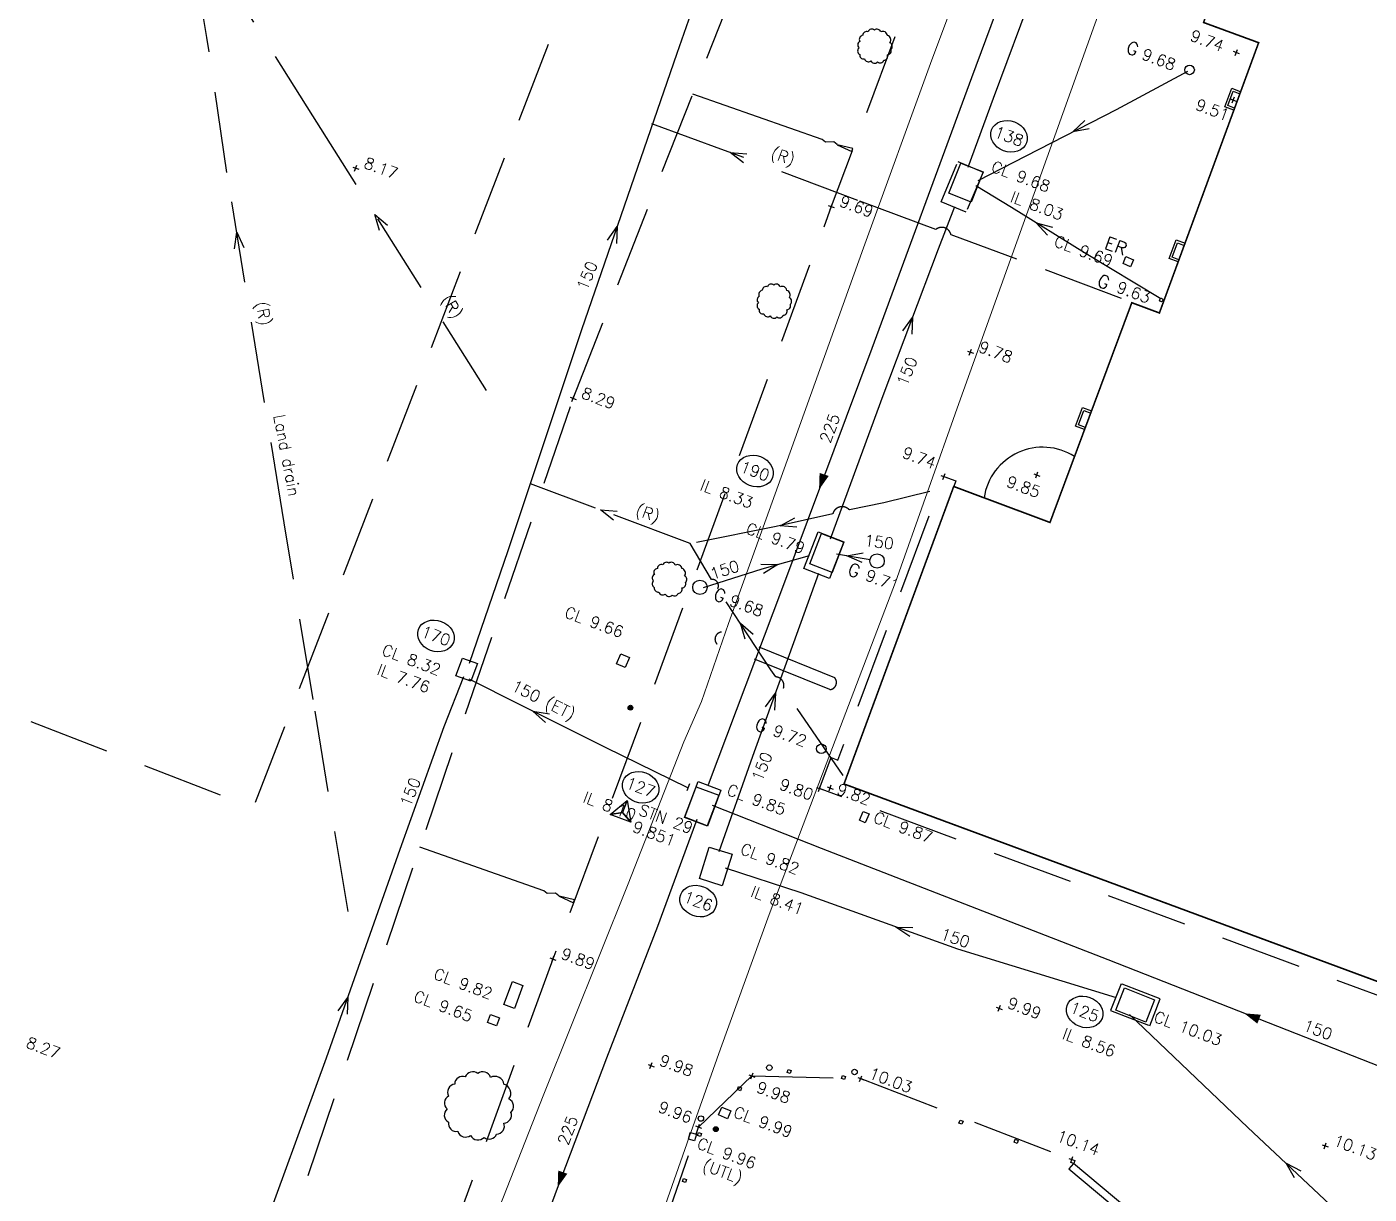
# Model space of a CAD drawing. Header units: millimetres. Extents: x 521005098 to 521837086, y 174609906 to 175681253.
# Drawn here: x 521273777 to 521315732, y 174731136 to 174767624 of the extents above; entities that cross this region are included whole.
import ezdxf
from ezdxf.enums import TextEntityAlignment as Align

# ---------------------------------------------------------------- set-up
doc = ezdxf.new("R2010")
doc.units = ezdxf.units.MM
doc.header["$LTSCALE"] = 200
for name, pattern in [('layout$0$DASHED', [19.05, 12.7, -6.35]), ('layout$0$HIDDEN', [9.525, 6.35, -3.175]), ('layout$0$survey$0$DASHED', [19.05, 12.7, -6.35])]:
    doc.linetypes.add(name, pattern=pattern)
for name, color, linetype in [('layout$0$ED-CHAMBER', 7, 'layout$0$HIDDEN'), ('layout$0$ED-FOUL', 3, 'Continuous'), ('layout$0$ED-STORM', 3, 'Continuous'), ('layout$0$ED-UNKNOWN_SERVICE', 190, 'Continuous'), ('layout$0$EX_MCWS', 7, 'Continuous'), ('layout$0$survey$0$BUILDING', 8, 'Continuous'), ('layout$0$survey$0$CONTROL', 8, 'Continuous'), ('layout$0$survey$0$DETAIL', 8, 'Continuous'), ('layout$0$survey$0$LEVEL', 8, 'Continuous'), ('layout$0$survey$0$ROAD', 8, 'Continuous'), ('layout$0$survey$0$SERVICE', 8, 'Continuous'), ('layout$0$survey$0$SPORTS_PITCH', 8, 'layout$0$survey$0$DASHED'), ('layout$0$survey$0$TEXT_SERVICE', 8, 'Continuous'), ('layout$0$survey$0$VEGETATION', 8, 'Continuous')]:
    doc.layers.add(name, color=color, linetype=linetype)
doc.styles.add('layout$0$ROMANS', font='Romans.shx')
doc.styles.add('layout$0$survey$0$ROMANS', font='Romans.shx')

# ---------------------------------------------------------------- blocks, each defined once
blk = doc.blocks.new('layout$0$F')
at = {"layer": 'layout$0$ED-FOUL'}
blk.add_lwpolyline([(0, 0, 0, 0.3, 0), (-0.5, 0, 0.3, 0.3, 0)], format="xyseb", dxfattribs=at)
blk = doc.blocks.new('layout$0$S')
at = {"layer": 'layout$0$ED-STORM'}
blk.add_lwpolyline([(-0.5, 0.15), (0.001, 0), (-0.5, -0.151)], dxfattribs=at)
blk = doc.blocks.new('layout')
at = {"layer": 'layout$0$survey$0$SERVICE', "linetype": 'Continuous'}
h = blk.add_hatch(color=256, dxfattribs=at)
edge = h.paths.add_edge_path()
edge.add_arc((521292642.6, 174746341.3), 75, 0, 360)
h = blk.add_hatch(color=256, dxfattribs=at)
edge = h.paths.add_edge_path()
edge.add_arc((521295311.2, 174733167.7), 75, 0, 360)
at = {"layer": 'layout$0$ED-CHAMBER'}
for points in [[(521303664.1, 174763081.1), (521303136.6, 174761828), (521302351, 174762158.7), (521302878.5, 174763411.8), (521303664.1, 174763081.1)], [(521299314.7, 174751522.9), (521298870.1, 174750380.7), (521298063.1, 174750694.7), (521298507.7, 174751837), (521299314.7, 174751522.9)], [(521294334.8, 174742904.5), (521294757.1, 174744033.8), (521295470.5, 174743767.1), (521295048.2, 174742637.8), (521294334.8, 174742904.5)], [(521307651.8, 174736874), (521308873.7, 174736399.5), (521309200.2, 174737240.4), (521307978.5, 174737715), (521307651.8, 174736874)]]:
    blk.add_lwpolyline(points, dxfattribs=at)
at = {"layer": 'layout$0$ED-FOUL'}
for points in [[(521307821.3, 174778273.2), (521306122, 174773631.6), (521303306, 174766028.4), (521300186.9, 174757567.8), (521297394.2, 174750102.1), (521295076.6, 174743934)], [(521307821.3, 174778273.2), (521306122, 174773631.6), (521303306, 174766028.4), (521300186.9, 174757567.8), (521297394.2, 174750102.1), (521295076.6, 174743934)], [(521322636.9, 174732459.2), (521316382, 174734997.9), (521307576.2, 174738459.8), (521298619.9, 174741938.9), (521295211.8, 174743284)], [(521322636.9, 174732459.2), (521316382, 174734997.9), (521307576.2, 174738459.8), (521298619.9, 174741938.9), (521295211.8, 174743284)], [(521294715.3, 174742843.6), (521293490.9, 174739499.6), (521291897, 174735382), (521290321.1, 174731225.3), (521288620.5, 174726594.9), (521287532.2, 174723725.8)], [(521294715.3, 174742843.6), (521293490.9, 174739499.6), (521291897, 174735382), (521290321.1, 174731225.3), (521288620.5, 174726594.9), (521287532.2, 174723725.8)]]:
    blk.add_lwpolyline(points, dxfattribs=at)
at = {"layer": 'layout$0$ED-FOUL', "linetype": 'Continuous'}
blk.add_ellipse((521292959.4, 174743853.4), major_axis=(546.6, -203.5), ratio=0.8266745, dxfattribs=at)
blk.add_ellipse((521292959.4, 174743853.4), major_axis=(546.6, -203.5), ratio=0.8266745, dxfattribs=at)
at = {"layer": 'layout$0$ED-STORM', "linetype": 'layout$0$DASHED'}
for points in [[(521220739.1, 174862492.9), (521227402.2, 174852061.5), (521235002.5, 174840152.5), (521243358.6, 174826992.9), (521251523, 174814117.1), (521258192, 174803671.3), (521265062.7, 174792780.5), (521272425.4, 174781178.1), (521277484.3, 174773145.8), (521282703.8, 174764840.6), (521288375.9, 174755865.2)], [(521283821.4, 174739966.8), (521282723, 174746601.1), (521281823.6, 174752123.8), (521280032.8, 174763073.2), (521279404.8, 174767288.2), (521278762.5, 174771090.6)]]:
    blk.add_lwpolyline(points, dxfattribs=at)
at = {"layer": 'layout$0$ED-STORM'}
for points in [[(521287613.1, 174747737.6), (521288821.7, 174751260.5), (521291122.3, 174758165.2), (521294100.3, 174766801.8), (521295050.6, 174769515.9), (521296689.3, 174773622.6), (521299793.2, 174781228.6), (521303533.3, 174790484.3), (521306936.2, 174798922.2), (521308747.2, 174803425.6)], [(521303200.6, 174763243), (521303989.9, 174765399.3), (521306129.6, 174771140.2), (521308169.6, 174776933.9), (521309904.9, 174781762.6)], [(521310058.5, 174766223.3), (521307826.8, 174765033.3), (521304997.7, 174763585.9), (521303498.2, 174762814.9)], [(521309221, 174759118.4), (521306833.1, 174760560.7), (521304558.4, 174761972.3), (521303443.7, 174762650.9)], [(521298891.4, 174751620.5), (521300541, 174756096.5), (521302274, 174760682.6), (521302785.1, 174762004.8)], [(521294922.5, 174750103.6), (521296757, 174750681.5), (521298244.5, 174751094.6)], [(521300133.9, 174750965.5), (521299084.8, 174751143.9)], [(521295417.3, 174741848.1), (521296468.7, 174744825.5), (521298072.6, 174749280.3), (521298535.4, 174750544.5)], [(521279442.2, 174725064.5), (521280925.8, 174729309.1), (521283144.8, 174735399.7), (521285450.3, 174741918.5), (521286817.5, 174745756.7), (521287432, 174747316.9)], [(521294433.9, 174743833.9), (521291862.6, 174745099.8), (521289194.9, 174746428.1), (521287601.6, 174747233.3)], [(521294485.9, 174743960.9), (521294402.5, 174743748)], [(521307834.1, 174737272.6), (521302872.2, 174738791.6), (521297976.7, 174740551.4), (521295616, 174741329.1)], [(521320617.5, 174725170.3), (521317076.4, 174728397.9), (521311939.4, 174733221.6), (521308238.3, 174736751.3)]]:
    blk.add_lwpolyline(points, dxfattribs=at)
at = {"layer": 'layout$0$ED-STORM', "linetype": 'layout$0$DASHED'}
for points in [[(521307993.7, 174759134.9), (521304725.1, 174760358.6), (521302666, 174761117.8, 0.5595106), (521302189.1, 174761291.3), (521299751.7, 174762201.1), (521295588, 174763757.8), (521293314.3, 174764595.7)], [(521299287.7, 174744220.9), (521297427.4, 174746949.1, 0.4965046), (521297187.8, 174747303.4), (521297031.4, 174747530), (521295372.8, 174750063.1, 0.5970822), (521295179.3, 174750348.6), (521294506.2, 174751478.6), (521291545.9, 174752583.9), (521289523.7, 174753340.5)], [(521301997.9, 174753101.6), (521300558.8, 174752746.6), (521299485.6, 174752523.9, 0.587456), (521298967.3, 174752404.3), (521297197.5, 174752002.7), (521294517, 174751463.8)]]:
    blk.add_lwpolyline(points, format="xyb", dxfattribs=at)
at = {"layer": 'layout$0$ED-STORM', "linetype": 'Continuous'}
for centre in [(521304476.6, 174764202.2), (521296536.5, 174753739.1), (521286563.4, 174748586.2), (521294759.9, 174740294.9), (521306838.4, 174736833.7)]:
    blk.add_ellipse(centre, major_axis=(546.6, -203.5), ratio=0.8266745, dxfattribs=at)
at = {"layer": 'layout$0$EX_MCWS', "lineweight": 0, "ltscale": 0.5}
for points in [[(521282067.1, 174712255.9), (521283115.6, 174714587.8), (521284395.2, 174717403.2), (521284884.7, 174718370.9), (521286395.6, 174719202.6), (521288572.8, 174720450.5), (521290195.1, 174721409.2), (521290279.1, 174721535.3), (521291259.3, 174724005.8), (521291637.3, 174725068.8), (521291754, 174725371.9), (521292860.7, 174728320.9), (521294476.3, 174732918.6), (521295457.4, 174735679.8), (521296983, 174739876.5), (521298877.6, 174744874), (521300928.4, 174750268.9), (521302912.3, 174755850.5), (521305404.5, 174762820.2), (521307910.1, 174769812.1), (521310168.4, 174775818), (521312780.7, 174782938.6), (521316075, 174791730)], [(521282067.1, 174712255.9), (521283115.6, 174714587.8), (521284395.2, 174717403.2), (521284884.7, 174718370.9), (521286395.6, 174719202.6), (521288572.8, 174720450.5), (521290195.1, 174721409.2), (521290279.1, 174721535.3), (521291259.3, 174724005.8), (521291637.3, 174725068.8), (521291754, 174725371.9), (521292860.7, 174728320.9), (521294476.3, 174732918.6), (521295457.4, 174735679.8), (521296983, 174739876.5), (521298877.6, 174744874), (521300928.4, 174750268.9), (521302912.3, 174755850.5), (521305404.5, 174762820.2), (521307910.1, 174769812.1), (521310168.4, 174775818), (521312780.7, 174782938.6), (521316075, 174791730)], [(521283181.3, 174720249.6), (521283338.5, 174720457.1), (521285047.9, 174721757.2), (521285167.3, 174721994.8), (521285280.1, 174722391.7), (521287204.4, 174727308), (521289916.6, 174734213.5), (521292567.2, 174740833.1), (521294312.1, 174745274.2), (521294866.5, 174746537.4), (521295704.2, 174748973.5), (521297633.4, 174754331.6), (521299926.9, 174760714.2), (521302067.2, 174766590.1), (521304287.6, 174772507.1), (521306293.4, 174778015.7), (521308927.4, 174785328.5), (521311747.6, 174793076.3), (521314063.9, 174799196.1), (521315209.3, 174802368.9), (521316342.6, 174805021.4), (521318383.5, 174810241.4), (521319839.5, 174813982.1), (521320300.8, 174815138.6)], [(521283181.3, 174720249.6), (521283338.5, 174720457.1), (521285047.9, 174721757.2), (521285167.3, 174721994.8), (521285280.1, 174722391.7), (521287204.4, 174727308), (521289916.6, 174734213.5), (521292567.2, 174740833.1), (521294312.1, 174745274.2), (521294866.5, 174746537.4), (521295704.2, 174748973.5), (521297633.4, 174754331.6), (521299926.9, 174760714.2), (521302067.2, 174766590.1), (521304287.6, 174772507.1), (521306293.4, 174778015.7), (521308927.4, 174785328.5), (521311747.6, 174793076.3), (521314063.9, 174799196.1), (521315209.3, 174802368.9), (521316342.6, 174805021.4), (521318383.5, 174810241.4), (521319839.5, 174813982.1), (521320300.8, 174815138.6)]]:
    blk.add_lwpolyline(points, dxfattribs=at)
at = {"layer": 'layout$0$survey$0$BUILDING', "linetype": 'Continuous', "const_width": 50, "flags": 128}
blk.add_lwpolyline([(521323772.9, 174734903.2), (521299318.6, 174743958.2), (521302747.5, 174753257), (521305756.1, 174752132.2), (521308313.9, 174759001.5), (521309176.1, 174758680.4), (521312277.9, 174767129), (521310557, 174767760.4), (521310637, 174767984.6)], dxfattribs=at)
at = {"layer": 'layout$0$survey$0$CONTROL', "linetype": 'Continuous', "flags": 128}
blk.add_lwpolyline([(521292400.1, 174743070.5), (521292539.7, 174743445.3), (521292655, 174742762.2), (521292400.1, 174743070.5), (521292005.7, 174743003.9), (521292539.7, 174743445.3), (521292400.1, 174743070.5), (521292655, 174742762.2), (521292005.7, 174743003.9), (521292400.1, 174743070.5)], dxfattribs=at)
at = {"layer": 'layout$0$survey$0$DETAIL', "linetype": 'layout$0$survey$0$DASHED', "flags": 128}
for points in [[(521290851.3, 174756011.2), (521296758.3, 174771036.6)], [(521323772.9, 174734903.2), (521323894.1, 174734858.3), (521323750.2, 174734469.9), (521298553, 174743815), (521298912.4, 174744780.3), (521299126.4, 174744700.6), (521302442.5, 174753568.6), (521302812.1, 174753432.3), (521302747.5, 174753257)], [(521294771.8, 174733234.4), (521296440.3, 174734829.8)], [(521296440.3, 174734829.8), (521299842.7, 174734745.9)], [(521299842.7, 174734745.9), (521306440.5, 174732218)], [(521294694.5, 174733013.7), (521294771.8, 174733234.4)], [(521293618.8, 174729943), (521294621.6, 174732805.8)]]:
    blk.add_lwpolyline(points, dxfattribs=at)
at = {"layer": 'layout$0$survey$0$DETAIL', "linetype": 'Continuous', "flags": 128}
for points in [[(521311502.4, 174765016.9), (521311221.3, 174765121.6), (521311437.6, 174765702.6), (521311718.8, 174765597.9)], [(521311526.9, 174765082.5), (521311311.3, 174765162.7), (521311478.8, 174765612.6), (521311694.4, 174765532.3)], [(521309762, 174760276.3), (521309480.9, 174760381), (521309697.2, 174760962), (521309978.3, 174760857.3)], [(521309786.4, 174760341.9), (521309570.9, 174760422.1), (521309738.4, 174760872), (521309953.9, 174760791.7)], [(521306837.9, 174755037.3), (521306556.7, 174755142), (521306773.1, 174755723.1), (521307054.2, 174755618.4)], [(521306862.3, 174755102.9), (521306646.8, 174755183.2), (521306814.3, 174755633), (521307029.8, 174755552.8)]]:
    blk.add_lwpolyline(points, dxfattribs=at)
at = {"layer": 'layout$0$survey$0$DETAIL', "flags": 128}
for points in [[(521299109.5, 174763938.6), (521299101.8, 174763941.3), (521299002.4, 174764029.2), (521298737.2, 174764016.2), (521298637.6, 174764104.1), (521294590.8, 174765523.2)], [(521290410.3, 174740453.4), (521290402.7, 174740456.1), (521290303.2, 174740544), (521290038, 174740531), (521289938.5, 174740618.9), (521286064.5, 174741977.4)]]:
    blk.add_lwpolyline(points, dxfattribs=at)
for points in [[(521299109.5, 174763938.6), (521299564.7, 174763726), (521299597.8, 174763820.3)], [(521290410.3, 174740453.4), (521290865.6, 174740240.8), (521290898.7, 174740335.2)]]:
    blk.add_lwpolyline(points, close=True, dxfattribs=at)
at = {"layer": 'layout$0$survey$0$DETAIL', "linetype": 'layout$0$survey$0$DASHED', "flags": 128}
blk.add_lwpolyline([(521238402.9, 174740352.6), (521244835.1, 174737661.6), (521250963.2, 174735759.3), (521257719.6, 174732484.4), (521262425, 174729821.3), (521269848.5, 174726298), (521273452.4, 174724348.7), (521275357.3, 174723326.5, 0.4222439), (521279457.1, 174724624.3), (521281605.4, 174728904.6), (521290851.3, 174756011.2)], format="xyb", dxfattribs=at)
at = {"layer": 'layout$0$survey$0$DETAIL', "linetype": 'Continuous', "flags": 128}
for points in [[(521297574.2, 174735032.1), (521297667.9, 174734997.2), (521297633, 174734903.5), (521297539.3, 174734938.4)], [(521299274.6, 174734843.9), (521299368.3, 174734809), (521299333.4, 174734715.3), (521299239.7, 174734750.2)], [(521296019.4, 174734497.3), (521296113.1, 174734462.4), (521296078.2, 174734368.7), (521295984.5, 174734403.6)], [(521302946.5, 174733448.5), (521303040.2, 174733413.6), (521303005.3, 174733319.9), (521302911.6, 174733354.8)], [(521294775.5, 174733067.1), (521294869.3, 174733032.2), (521294834.4, 174732938.5), (521294740.6, 174732973.4)], [(521304671.2, 174732852.1), (521304765, 174732817.2), (521304730.1, 174732723.5), (521304636.3, 174732758.4)], [(521306440.5, 174732218), (521306534.2, 174732183.1), (521306499.3, 174732089.4), (521306405.6, 174732124.3)], [(521309564.1, 174729517.2), (521306491.4, 174732099.2), (521306349.9, 174731930.8), (521309422.6, 174729348.8)], [(521294305, 174731630.2), (521294398.7, 174731595.3), (521294363.8, 174731501.6), (521294270.1, 174731536.5)]]:
    blk.add_lwpolyline(points, close=True, dxfattribs=at)
at = {"layer": 'layout$0$survey$0$DETAIL', "linetype": 'Continuous'}
for centre in [(521296983.8, 174735091.1), (521299646.7, 174734954.9), (521294844.6, 174733499.3)]:
    blk.add_circle(centre, 85, dxfattribs=at)
blk.add_arc((521305529.3, 174752629.1), 1854.1, 57.5618, 171.51712, dxfattribs=at)
at = {"layer": 'layout$0$survey$0$LEVEL', "flags": 128}
for points in [[(521311485.6, 174766859.7), (521311673, 174766789.9)], [(521311544.4, 174766731.1), (521311614.2, 174766918.5)], [(521311391.6, 174765373.3), (521311579, 174765303.5)], [(521311450.4, 174765244.7), (521311520.2, 174765432.1)], [(521283962.3, 174763240.4), (521284149.7, 174763170.6)], [(521284021.1, 174763111.8), (521284090.9, 174763299.2)], [(521298827.9, 174762043.6), (521299015.3, 174761973.8)], [(521298886.7, 174761915), (521298956.5, 174762102.4)], [(521303175.2, 174757490.4), (521303362.7, 174757420.6)], [(521303234.1, 174757361.8), (521303303.8, 174757549.2)], [(521290757.6, 174756046.1), (521290945, 174755976.3)], [(521290816.4, 174755917.5), (521290886.2, 174756104.9)], [(521302348.7, 174753603.5), (521302536.2, 174753533.7)], [(521302407.6, 174753474.9), (521302477.4, 174753662.3)], [(521305250.1, 174753650.7), (521305437.5, 174753580.9)], [(521305308.9, 174753522.1), (521305378.7, 174753709.5)], [(521298518.1, 174743721.3), (521298587.9, 174743908.8)], [(521298792.9, 174743867.7), (521298980.4, 174743797.9)], [(521298851.8, 174743739.1), (521298921.6, 174743926.5)], [(521298459.3, 174743849.9), (521298646.7, 174743780.2)], [(521290122.5, 174738521.1), (521290310, 174738451.3)], [(521290181.3, 174738392.5), (521290251.1, 174738579.9)], [(521304076.2, 174736981), (521304263.7, 174736911.2)], [(521304135.1, 174736852.4), (521304204.9, 174737039.9)], [(521293194.3, 174735188.3), (521293381.8, 174735118.5)], [(521293253.2, 174735059.7), (521293323, 174735247.1)], [(521296346.6, 174734864.7), (521296534, 174734794.9)], [(521296405.4, 174734736.1), (521296475.2, 174734923.5)], [(521299749, 174734780.8), (521299936.4, 174734711)], [(521299807.8, 174734652.2), (521299877.6, 174734839.6)], [(521294678.1, 174733269.3), (521294865.5, 174733199.5)], [(521294736.9, 174733140.7), (521294806.7, 174733328.1)], [(521314263.9, 174732680.4), (521314451.4, 174732610.6)], [(521314322.7, 174732551.8), (521314392.5, 174732739.2)], [(521306346.8, 174732252.9), (521306534.2, 174732183.1)], [(521306405.6, 174732124.3), (521306475.4, 174732311.7)]]:
    blk.add_lwpolyline(points, dxfattribs=at)
at = {"layer": 'layout$0$survey$0$ROAD', "linetype": 'layout$0$survey$0$DASHED', "flags": 128}
for points in [[(521319681, 174817238.4), (521313569.6, 174801214.5), (521306926.1, 174783381.9), (521298921.6, 174762008.7), (521290216.2, 174738486.2), (521286118.5, 174727245.1), (521284496.3, 174722982.8)], [(521299026.6, 174747279.6), (521295496.8, 174748702.2)], [(521298877, 174746908.6), (521295347.3, 174748331.2)]]:
    blk.add_lwpolyline(points, dxfattribs=at)
at = {"layer": 'layout$0$survey$0$ROAD', "linetype": 'layout$0$survey$0$DASHED'}
for centre, radius, start, end in [((521295506.7, 174748484), 220.9, 94.03277, 223.79502), ((521298859.9, 174747131.2), 223.2, 274.41047, 41.6898)]:
    blk.add_arc(centre, radius, start, end, dxfattribs=at)
at = {"layer": 'layout$0$survey$0$SERVICE', "linetype": 'Continuous', "flags": 128}
for points in [[(521303662.7, 174763087.2), (521303291.9, 174762147.8), (521302594.3, 174762423.1), (521302965, 174763362.6)], [(521308371.4, 174760342.9), (521308278.1, 174760121.8), (521308038.6, 174760222.9), (521308131.9, 174760444)], [(521299312.6, 174751520.4), (521298946.1, 174750568.5), (521298246.2, 174750838), (521298612.7, 174751789.9)], [(521287188.8, 174747336.4), (521287390, 174747891), (521287860, 174747720.6), (521287658.9, 174747165.9)], [(521292206.8, 174747717.7), (521292341.2, 174748029.9), (521292616.8, 174747911.3), (521292482.3, 174747599)], [(521295402.3, 174743608.9), (521295044, 174742653.9), (521294341.8, 174742917.3), (521294700.1, 174743872.4)], [(521299983, 174742744.5), (521299799.7, 174742824.5), (521299919.7, 174743099.4), (521300103, 174743019.4)], [(521295822.2, 174741759.2), (521295514.6, 174740776.2), (521294798.8, 174741000.3), (521295106.5, 174741983.2)], [(521289284.7, 174737661.7), (521289017.3, 174736939.6), (521288689.1, 174737061.2), (521288956.5, 174737783.2)], [(521308747.3, 174736512.3), (521307810.4, 174736889.6), (521308090.5, 174737585.3), (521309027.4, 174737208)], [(521288547.4, 174736652.3), (521288453.7, 174736399.1), (521288172.4, 174736503.2), (521288266.1, 174736756.4)], [(521295398.8, 174733610.7), (521295504.7, 174733859), (521295780.7, 174733741.3), (521295674.8, 174733493)], [(521294514.9, 174733065.7), (521294707, 174733010.1), (521294645.9, 174732798.8), (521294453.8, 174732854.3)]]:
    blk.add_lwpolyline(points, close=True, dxfattribs=at)
at = {"layer": 'layout$0$survey$0$SERVICE', "linetype": 'Continuous'}
for centre, radius in [((521310118.2, 174766279.3), 150), ((521309239, 174759083.8), 55), ((521300351.3, 174750927.1), 225), ((521294815.5, 174750104.6), 225), ((521292642.6, 174746341.3), 75), ((521298608.7, 174745058.2), 150), ((521295311.2, 174733167.7), 75)]:
    blk.add_circle(centre, radius, dxfattribs=at)
at = {"layer": 'layout$0$survey$0$SPORTS_PITCH', "linetype": 'layout$0$survey$0$DASHED', "flags": 128}
blk.add_lwpolyline([(521307943.1, 174813263.6), (521280846.2, 174743210.1), (521185998.6, 174780046.4), (521212938.2, 174850183.7), (521307943.1, 174813263.6)], dxfattribs=at)
at = {"layer": 'layout$0$survey$0$VEGETATION', "linetype": 'Continuous', "flags": 128}
for points in [[(521300468, 174767463.6, 0.5205671), (521300266.6, 174767523.6, 0.5205671), (521300073.2, 174767471.5, 0.5205671), (521299907.2, 174767359.4, 0.5205671), (521299812.2, 174767171.2, 0.5205671), (521299787.7, 174766971.6, 0.5205671), (521299810, 174766764.6, 0.5205671), (521299955.4, 174766621, 0.5205671), (521300155.1, 174766556.6, 0.5205671), (521300367.8, 174766527.1, 0.5205671), (521300561.2, 174766579.3, 0.5205671), (521300674.7, 174766750.6, 0.5205671), (521300786.6, 174766917.6, 0.5205671), (521300755.6, 174767127.9, 0.5205671), (521300676.5, 174767356.1, 0.5205671), (521300468, 174767463.6)], [(521297322.4, 174759493.8, 0.5205671), (521297121.1, 174759553.9, 0.5205671), (521296927.6, 174759501.7, 0.5205671), (521296761.6, 174759389.6, 0.5205671), (521296666.7, 174759201.4, 0.5205671), (521296642.1, 174759001.9, 0.5205671), (521296664.4, 174758794.8, 0.5205671), (521296809.8, 174758651.3, 0.5205671), (521297009.5, 174758586.8, 0.5205671), (521297222.2, 174758557.3, 0.5205671), (521297415.7, 174758609.5, 0.5205671), (521297529.2, 174758780.9, 0.5205671), (521297641.1, 174758947.9, 0.5205671), (521297610, 174759158.2, 0.5205671), (521297530.9, 174759386.4, 0.5205671), (521297322.4, 174759493.8)], [(521294045.7, 174750799.2, 0.5205671), (521293844.3, 174750859.3, 0.5205671), (521293650.9, 174750807.1, 0.5205671), (521293484.9, 174750695, 0.5205671), (521293390, 174750506.8, 0.5205671), (521293365.4, 174750307.2, 0.5205671), (521293387.7, 174750100.2, 0.5205671), (521293533.1, 174749956.6, 0.5205671), (521293732.8, 174749892.2, 0.5205671), (521293945.5, 174749862.7, 0.5205671), (521294139, 174749914.9, 0.5205671), (521294252.5, 174750086.2, 0.5205671), (521294364.4, 174750253.2, 0.5205671), (521294333.3, 174750463.5, 0.5205671), (521294254.2, 174750691.7, 0.5205671), (521294045.7, 174750799.2)], [(521288272, 174734784.7, 0.5205671), (521287869.3, 174734904.9, 0.5205671), (521287482.5, 174734800.5, 0.5205671), (521287150.4, 174734576.3, 0.5205671), (521286960.6, 174734199.9, 0.5205671), (521286911.4, 174733800.9, 0.5205671), (521286956.1, 174733386.8, 0.5205671), (521287246.8, 174733099.6, 0.5205671), (521287646.3, 174732970.8, 0.5205671), (521288071.7, 174732911.7, 0.5205671), (521288458.5, 174733016.1, 0.5205671), (521288685.6, 174733358.8, 0.5205671), (521288909.4, 174733692.9, 0.5205671), (521288847.3, 174734113.5, 0.5205671), (521288689.1, 174734569.8, 0.5205671), (521288272, 174734784.7)]]:
    blk.add_lwpolyline(points, format="xyb", close=True, dxfattribs=at)
at = {"layer": 'layout$0$ED-FOUL', "linetype": 'Continuous'}
for p, xscale, yscale, zscale, rotation in [((521298537.6, 174753158.9), 1000, 1000, 1000, 251.3457093491448), ((521298537.6, 174753158.9), 999.9999999954964, 999.9999999954964, 999.9999999954964, 251.3457093482118), ((521311827.4, 174736788.5), 1000, 1000, 1000, 158.5486904273727), ((521311827.4, 174736788.5), 1000.000000002636, 1000.000000002636, 1000.000000002636, 158.5486904279715), ((521290368.3, 174731350), 1000, 1000, 1000, 251.3457093491448), ((521290368.3, 174731350), 999.9999999954964, 999.9999999954964, 999.9999999954964, 251.3457093482118)]:
    blk.add_blockref('layout$0$F', p, dxfattribs=dict(at, xscale=xscale, yscale=yscale, zscale=zscale, rotation=rotation))
at = {"layer": 'layout$0$ED-STORM', "linetype": 'Continuous'}
for p, xscale, yscale, zscale, rotation in [((521306468.3, 174764338.3), 999.9999999781426, 1000, 1000, 206.9654023427565), ((521295762.4, 174763692.6), 999.999999971561, 1000, 1000, 159.1440453191343), ((521284651.4, 174761758.8), 999.9999999992016, 999.9999999992016, 999.9999999992016, 122.8859341133329), ((521305329.7, 174761493.6), 1000.000000021294, 1000, 1000, 149.1789753677307), ((521280338.7, 174761203.2), 1000.00000000603, 1000.00000000603, 1000.00000000603, 98.70114147388246), ((521292229.9, 174761377.4), 999.9999999802192, 1000, 1000, 70.46223061851414), ((521301463.3, 174758537.2), 1000.000000001818, 1000.000000001818, 1000.000000001818, 70.31518610232841), ((521291704, 174752524.9), 1000.000000003144, 1000.000000003144, 1000.000000003144, 159.246811409856), ((521297323.4, 174752031.3), 1000.000000031472, 1000, 1000, 191.3652652497906), ((521299404.3, 174751089.6), 1000.000000016918, 1000, 1000, 173.0580320777591), ((521297245.1, 174750817.1), 1000.000000022131, 1000, 1000, 15.35215992965506), ((521296081.6, 174748980.6), 999.999999990469, 999.999999990469, 999.999999990469, 123.2457101074252), ((521297176.1, 174746790.4), 1000.000000013825, 1000, 1000, 69.61783717534665), ((521289593.4, 174746229.6), 999.999999999938, 999.999999999938, 999.999999999938, 154.9937633619593), ((521300944.2, 174739484.7), 1000.000000020946, 1000, 1000, 161.7343278704439), ((521283812, 174737286.2), 1000.000000008411, 1000.000000008411, 1000.000000008411, 70.44617156599472), ((521313134.8, 174732099), 999.999999988133, 1000, 1000, 136.5926819647343)]:
    blk.add_blockref('layout$0$S', p, dxfattribs=dict(at, xscale=xscale, yscale=yscale, zscale=zscale, rotation=rotation))
at = {"layer": 'layout$0$ED-FOUL', "linetype": 'Continuous', "style": 'layout$0$ROMANS'}
for s, rotation, p in [('225', 69.15616, (521298981, 174754542.8)), ('225', 69.15616, (521298981, 174754542.8)), ('IL 8.10', 339.57696, (521291090.9, 174743295.2)), ('IL 8.10', 339.57696, (521291090.9, 174743295.2)), ('150', 339.23934, (521313595.1, 174736168.4)), ('150', 339.23934, (521313595.1, 174736168.4)), ('225', 69.15616, (521290787.4, 174732595.6)), ('225', 69.15616, (521290787.4, 174732595.6))]:
    blk.add_text(s, height=360, rotation=rotation, dxfattribs=at).set_placement(p, align=Align.BOTTOM_LEFT)
at = {"layer": 'layout$0$ED-FOUL', "style": 'layout$0$ROMANS'}
blk.add_text('127', height=360, rotation=339.57696, dxfattribs=at).set_placement((521292959.4, 174743853.4), align=Align.MIDDLE_CENTER)
blk.add_text('127', height=360, rotation=339.57696, dxfattribs=at).set_placement((521292959.4, 174743853.4), align=Align.MIDDLE_CENTER)
at = {"layer": 'layout$0$ED-STORM', "style": 'layout$0$ROMANS'}
for s, p in [('138', (521304476.6, 174764202.2)), ('190', (521296536.5, 174753739.1)), ('170', (521286563.4, 174748586.2)), ('126', (521294759.9, 174740294.9)), ('125', (521306838.4, 174736833.7))]:
    blk.add_text(s, height=360, rotation=339.57696, dxfattribs=at).set_placement(p, align=Align.MIDDLE_CENTER)
at = {"layer": 'layout$0$ED-STORM', "linetype": 'Continuous', "style": 'layout$0$ROMANS'}
for s, rotation, p in [('(R)', 339.57696, (521296958.6, 174763440.4)), ('IL 8.03', 339.57696, (521304448.9, 174762064.5)), ('150', 67.7104, (521291379, 174759307.4)), ('(R)', 280.76597, (521280824.7, 174758979.5)), ('(R)', 300.77898, (521286635.1, 174759062)), ('150', 67.7104, (521301377.8, 174756320.4)), ('Land drain', 280.76597, (521281380.6, 174755451.6)), ('IL 8.33', 339.57696, (521294752.8, 174753053.5)), ('(R)', 339.57696, (521292734.8, 174752282.8)), ('150', 352.97948, (521299921.3, 174751293.2)), ('150', 17.80397, (521295234.7, 174750236.3)), ('IL 7.76', 339.57696, (521284652.4, 174747285.9)), ('150 (ET)', 333.29511, (521288840.8, 174746807.2)), ('150', 67.7104, (521296845.7, 174743963.1)), ('150', 67.7104, (521285854.3, 174743168.5)), ('IL 8.41', 339.57696, (521296334.5, 174740350.1)), ('150', 341.475, (521302262.9, 174739017.2)), ('IL 8.56', 339.57696, (521306076.4, 174735903.8))]:
    blk.add_text(s, height=360, rotation=rotation, dxfattribs=at).set_placement(p, align=Align.BOTTOM_LEFT)
at = {"layer": 'layout$0$ED-UNKNOWN_SERVICE', "linetype": 'Continuous', "style": 'layout$0$ROMANS'}
blk.add_text('(UTL)', height=360, rotation=339.57696, dxfattribs=at).set_placement((521294825, 174731795.3), align=Align.BOTTOM_LEFT)
blk.add_text('(UTL)', height=360, rotation=339.57696, dxfattribs=at).set_placement((521294825, 174731795.3), align=Align.BOTTOM_LEFT)
at = {"layer": 'layout$0$survey$0$CONTROL', "style": 'layout$0$survey$0$ROMANS'}
for s, p in [('STN 29', (521292866.1, 174743003.7)), ('9.851', (521292670.7, 174742478.9))]:
    blk.add_text(s, height=360, rotation=339.57696, dxfattribs=at).set_placement(p)
at = {"layer": 'layout$0$survey$0$LEVEL', "style": 'layout$0$survey$0$ROMANS'}
for s, p in [('9.74', (521310103.1, 174767208.8)), ('9.68', (521308592.9, 174766625.5)), ('9.51', (521310271, 174765049.2)), ('8.17', (521284278.3, 174763229.4)), ('CL 9.68', (521303885, 174763111.2)), ('9.69', (521299143.9, 174762032.7)), ('CL 9.69', (521305848.2, 174760780.7)), ('9.63', (521307804.8, 174759345)), ('9.78', (521303491.3, 174757479.5)), ('8.29', (521291073.6, 174756035.1)), ('9.74', (521301104.9, 174754173.3)), ('9.85', (521304360.8, 174753266.9)), ('CL 9.79', (521296220.1, 174751802.2)), ('9.71', (521299954.4, 174750339.8)), ('9.68', (521295701.8, 174749551.9)), ('CL 9.66', (521290552.1, 174749182.4)), ('CL 8.32', (521284841.5, 174748003.9)), ('9.72', (521297060.1, 174745483.1)), ('CL 9.85', (521295624.6, 174743632.8)), ('9.80', (521297263.5, 174743806.6)), ('9.82', (521299055, 174743654.2)), ('CL 9.87', (521300205.3, 174742768.4)), ('CL 9.82', (521296044.6, 174741783.1)), ('9.89', (521290438.6, 174738510.1)), ('CL 9.82', (521286457.8, 174737879.2)), ('CL 9.65', (521285833.1, 174737177.4)), ('9.99', (521304392.3, 174736970.1)), ('CL 10.03', (521308969.6, 174736536.2)), ('8.27', (521273720, 174735731.6)), ('9.98', (521293510.4, 174735177.3)), ('10.03', (521300065, 174734769.9)), ('9.98', (521296548.4, 174734333.6)), ('9.96', (521293476.4, 174733717.6)), ('CL 9.99', (521295830.5, 174733556.6)), ('10.14', (521305929.4, 174732814.7)), ('10.13', (521314580, 174732669.5)), ('CL 9.96', (521294692, 174732576.9))]:
    blk.add_text(s, height=360, rotation=339.57696, dxfattribs=at).set_placement(p)
at = {"layer": 'layout$0$survey$0$TEXT_SERVICE', "style": 'layout$0$survey$0$ROMANS'}
for s, p in [('G', (521308340, 174766947.9)), ('ER', (521307818.1, 174760779.6)), ('G', (521307434.3, 174759656.8)), ('G', (521299634.7, 174750636.5)), ('G', (521295438.1, 174749856.8)), ('G', (521296729.1, 174745792.2))]:
    blk.add_text(s, height=400, rotation=339.57696, dxfattribs=at).set_placement(p, align=Align.MIDDLE_CENTER)

msp = doc.modelspace()

# ---------------------------------------------------------------- block references
msp.add_blockref('layout', (0, 0))

doc.saveas('drawing.dxf')
